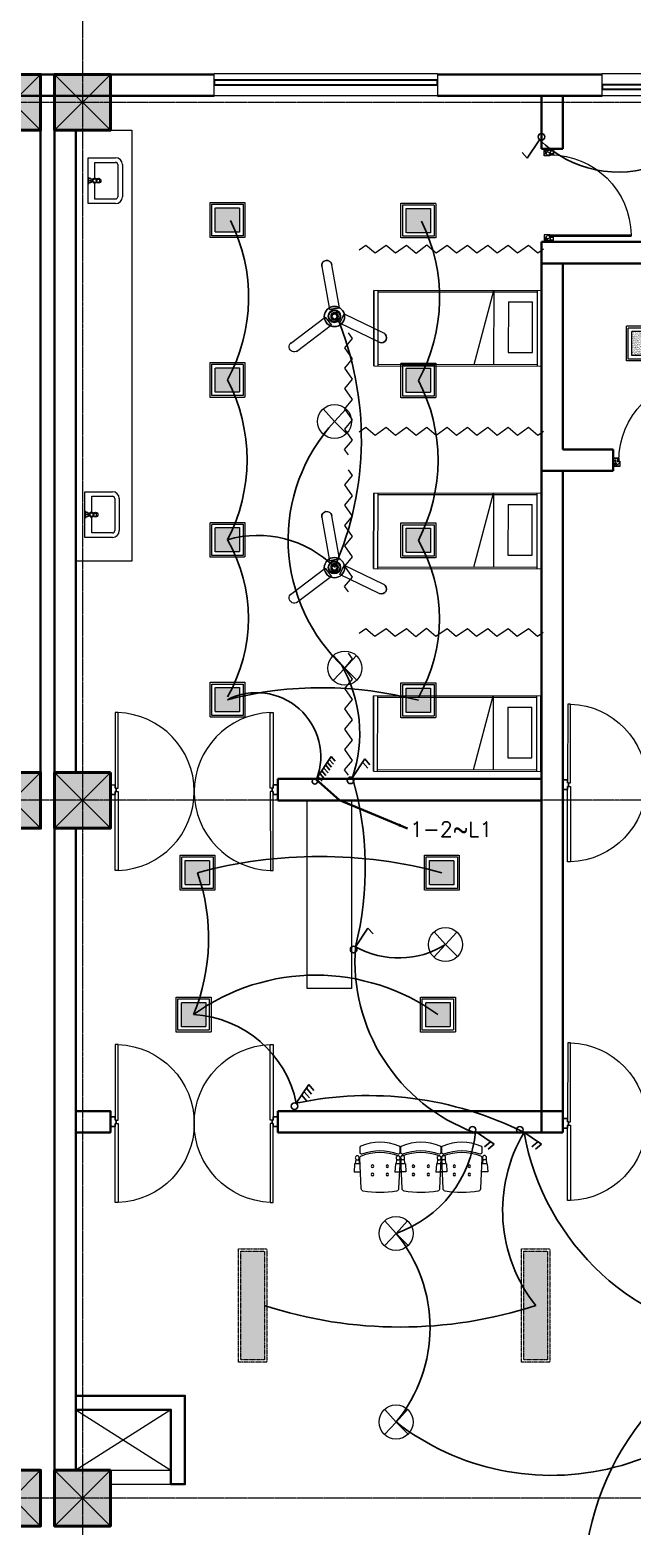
# Model space of a CAD drawing. Header units: millimetres. Extents: x 2399484 to 3337895, y 3598750 to 3969149.
# Drawn here: x 2529674 to 2536143, y 3892647 to 3908726 of the extents above; entities that cross this region are included whole.
import ezdxf

# ---------------------------------------------------------------- set-up
doc = ezdxf.new("R2010")
doc.units = ezdxf.units.MM
doc.header["$MEASUREMENT"] = 0
doc.linetypes.add('CENTER', pattern=[2, 1.25, -0.25, 0.25, -0.25])
doc.linetypes.add('DASHED', pattern=[0.75, 0.5, -0.25])
for name, color, linetype, lineweight in [('0newfurnture', 30, 'Continuous', 15), ('48fan', 4, 'Continuous', 13), ('centreline', 52, 'CENTER', 5), ('Column-0.5', 14, 'Continuous', 50), ('conduit Light & fan City', 30, 'Continuous', 5), ('door', 41, 'Continuous', 5), ('Door Opening-0.09', 253, 'Continuous', 9), ('Furniture Hospital-0.09', 44, 'Continuous', 9), ('Hatch', 9, 'Continuous', 9), ('hidden lines', 205, 'DASHED', 5), ('Sill Level', 140, 'Continuous', 20), ('Switches', 173, 'Continuous', 15), ('WALL 0.2', 7, 'Continuous', 20), ('wall 0.4', 7, 'Continuous', 40), ('WINDOW', 152, 'Continuous', 30), ('Windows Plan', 152, 'Continuous', 35)]:
    doc.layers.add(name, color=color, linetype=linetype, lineweight=lineweight)
for name, color, linetype in [('1 x 4 recessed', 80, 'CENTER'), ('2 x 11 recessed', 60, 'CENTER'), ('ceilling fan', 3, 'Continuous'), ('emergencylight', 1, 'Continuous'), ('wire powered ups', 3, 'Continuous'), ('Wires', 1, 'Continuous')]:
    doc.layers.add(name, color=color, linetype=linetype)
doc.styles.add('romans', font='romans.shx')
doc.styles.get("Standard").update_dxf_attribs({"font": 'arial.ttf'})
doc.linetypes.add('ZIGZAG', pattern='A,0.0001,-0.2,[131,ltypeshp.shx,S=0.2,R=0,X=-0.2,Y=0],-0.4,[131,ltypeshp.shx,S=0.2,R=180,X=0.2,Y=0],-0.2', length=0.8001)
doc.dimstyles.get("Standard").update_dxf_attribs({"dimtxt": 500, "dimasz": 100, "dimexe": 100, "dimexo": 200, "dimgap": 0.09, "dimtad": 0, "dimtoh": 1, "dimdec": 0, "dimzin": 0, "dimdsep": 46, "dimtxsty": 'Standard', "dimblk": 'DOT', "dimcen": 0, "dimclrd": 256, "dimclre": 256, "dimclrt": 256, "dimadec": 0, "dimazin": 0, "dimtfac": 1, "dimtdec": 0, "dimtofl": 0, "dimtmove": 0, "dimatfit": 3, "dimfxl": 1, "dimtolj": 1, "dimtzin": 0, "dimlwd": -1, "dimlwe": -1, "dimarcsym": 1})

# ---------------------------------------------------------------- blocks, each defined once
blk = doc.blocks.new('2ft column')
at = {"layer": 'Hatch', "ltscale": 5}
h = blk.add_hatch(color=256, dxfattribs=at)
h.dxf.hatch_style = 1
h.paths.add_polyline_path([(2207385, 4176559), (2207985, 4176559), (2207985, 4175959), (2207385, 4175959)])
at = {"layer": 'Column-0.5', "ltscale": 5}
blk.add_lwpolyline([(2207385, 4176559), (2207985, 4176559), (2207985, 4175959), (2207385, 4175959)], close=True, dxfattribs=at)
at = {"layer": 'Defpoints', "ltscale": 5}
for points in [[(2207985, 4176559), (2207385, 4175959)], [(2207985, 4175959), (2207385, 4176559)]]:
    blk.add_lwpolyline(points, dxfattribs=at)
blk = doc.blocks.new('main grid')
at = {"layer": 'centreline', "ltscale": 5}
for p, q in [((2542161, 4018930), (2542161, 3976624)), ((2559988, 4011172), (2515645, 4011172)), ((2559988, 4003672), (2515645, 4003672)), ((2559388, 3996172), (2515045, 3996172)), ((2559988, 3996172), (2515645, 3996172))]:
    blk.add_line(p, q, dxfattribs=at)
at = {"layer": 'Hatch'}
for p in [(333726, -165087), (333726, -172587), (333726, -180087)]:
    blk.add_blockref('2ft column', p, dxfattribs=at)
at = {"layer": 'Hatch', "xscale": -1}
for p in [(4749846, -165087), (4749846, -172587), (4749846, -180087)]:
    blk.add_blockref('2ft column', p, dxfattribs=at)
blk = doc.blocks.new('MAIN DOOR')
at = {"layer": 'door', "ltscale": 1000}
for points in [[(2313.47, 188.53), (2347.4, 188.53), (2347.4, 187.28), (2313.47, 187.28)], [(2381.32, 188.53), (2348.88, 188.53), (2348.88, 187.28), (2381.32, 187.28)]]:
    blk.add_lwpolyline(points, close=True, dxfattribs=at)
for points in [[(2346.08, 190.6), (2346.08, 188.53)], [(2348.88, 188.12), (2347.4, 188.12), (2347.4, 188.53), (2346.08, 188.53), (2346.08, 190.6), (2350.2, 190.6)], [(2347.4, 188.12), (2348.88, 188.12), (2348.88, 188.53), (2350.2, 188.53), (2350.2, 190.6), (2346.08, 190.6)], [(2350.2, 190.6), (2350.2, 188.53)], [(2313.41, 120.66), (2347.33, 120.66), (2347.33, 121.91), (2313.41, 121.91), (2313.41, 120.66)], [(2348.82, 121.07), (2347.33, 121.07), (2347.33, 120.66), (2346.01, 120.66), (2346.01, 118.6), (2350.14, 118.6)], [(2347.33, 121.07), (2348.82, 121.07), (2348.82, 120.66), (2350.14, 120.66), (2350.14, 118.6), (2346.01, 118.6)], [(2346.01, 118.6), (2346.01, 120.66)], [(2381.26, 120.66), (2348.82, 120.66), (2348.82, 121.91), (2381.26, 121.91), (2381.26, 120.66)], [(2350.14, 118.6), (2350.14, 120.66)]]:
    blk.add_lwpolyline(points, dxfattribs=at)
at = {"layer": 'Door Opening-0.09', "ltscale": 1000}
for centre, radius, start, end in [((2347.4, 188.53), 33.94, 182.11678, 357.88255), ((2347.33, 120.66), 33.95, 2.11669, 177.88264)]:
    blk.add_arc(centre, radius, start, end, dxfattribs=at)
at = {"layer": 'WINDOW', "ltscale": 5}
blk.add_line((2350.14, 190.6), (2350.14, 190.6), dxfattribs=at)
blk = doc.blocks.new('BED')
at = {"layer": 'Furniture Hospital-0.09'}
for p, q in [((-2.12, 0.475), (-2.12, -0.475)), ((-2.12, -0.475), (-2.12, 0.475)), ((-0.008, 0.475), (-2.12, 0.475)), ((-2.07, 0.475), (-2.07, -0.475)), ((-0.058, 0.455), (-2.07, 0.455)), ((-0.855, -0.455), (-0.61, 0.475)), ((-0.61, 0.475), (-0.61, -0.455)), ((-0.058, -0.475), (-0.058, 0.475)), ((-0.008, -0.475), (-0.008, 0.475)), ((-0.425, 0.336), (-0.426, -0.303)), ((-0.425, 0.336), (-0.121, 0.336)), ((-0.121, -0.303), (-0.121, 0.336)), ((-0.426, -0.303), (-0.121, -0.303)), ((-2.12, -0.475), (-0.008, -0.475)), ((-2.07, -0.455), (-0.058, -0.455))]:
    blk.add_line(p, q, dxfattribs=at)
blk = doc.blocks.new('d1')
at = {"layer": 'door'}
for p, q in [((2442.75, 10745.72), (2408.32, 10745.72)), ((2442.75, 10746.15), (2408.33, 10746.15)), ((2408.33, 10746.15), (2408.33, 10745.72))]:
    blk.add_line(p, q, dxfattribs=at)
at = {"layer": 'door', "ltscale": 80}
for points in [[(2445, 10779.7), (2445, 10781.99), (2444.56, 10781.99), (2444.56, 10782.43), (2441.8, 10782.43), (2441.8, 10781.99), (2441.36, 10781.99), (2441.36, 10780.14), (2442.75, 10780.14), (2442.75, 10779.7)], [(2445, 10746.15), (2445, 10743.87), (2444.56, 10743.87), (2444.56, 10743.43), (2441.8, 10743.43), (2441.8, 10743.87), (2441.36, 10743.87), (2441.36, 10745.72), (2442.75, 10745.72), (2442.75, 10746.15)]]:
    blk.add_lwpolyline(points, close=True, dxfattribs=at)
at = {"layer": 'Door Opening-0.09', "ltscale": 80}
blk.add_arc((2442.75, 10745.72), 34.42, 90, 179.27403, dxfattribs=at)
at = {"layer": 'hidden lines'}
for centre, radius, start, end in [((2441.64, 10791.37), 9.82, 268.39858, 287.31577), ((2441.38, 10784.76), 4.22, 269.78991, 318.96751), ((2444.33, 10781.34), 2.81, 166.46517, 205.18019), ((2445.01, 10781.68), 2.48, 162.46714, 233.24176), ((2441.57, 10782.05), 3, 308.46813, 358.9527), ((2445.46, 10782.07), 1.81, 168.64751, 255.23191), ((2441.64, 10734.49), 9.82, 72.68423, 91.60142), ((2441.38, 10741.1), 4.22, 41.03249, 90.21009), ((2444.33, 10744.52), 2.81, 154.81981, 193.53483), ((2445.01, 10744.18), 2.48, 126.75824, 197.53286), ((2441.57, 10743.81), 3, 1.0473, 51.53187), ((2445.46, 10743.79), 1.81, 104.76809, 191.35249)]:
    blk.add_arc(centre, radius, start, end, dxfattribs=at)
blk = doc.blocks.new("door 3'3")
at = {"layer": 'door'}
for p, q in [((82769.36, -31237.4), (82769.36, -31203.37)), ((82769.84, -31203.37), (82769.36, -31203.37)), ((82769.84, -31237.4), (82769.84, -31203.37))]:
    blk.add_line(p, q, dxfattribs=at)
at = {"layer": 'door', "ltscale": 80}
for points in [[(82769.84, -31239.84), (82767.36, -31239.84), (82767.36, -31239.37), (82766.88, -31239.37), (82766.88, -31236.38), (82767.36, -31236.38), (82767.36, -31235.91), (82769.36, -31235.91), (82769.36, -31237.4), (82769.84, -31237.4)], [(82802.93, -31239.84), (82805.41, -31239.84), (82805.41, -31239.37), (82805.88, -31239.37), (82805.88, -31236.38), (82805.41, -31236.38), (82805.41, -31235.91), (82803.4, -31235.91), (82803.4, -31237.4), (82802.93, -31237.4)]]:
    blk.add_lwpolyline(points, close=True, dxfattribs=at)
blk.add_arc((82769.36, -31237.4), 34.04, 0, 89.20471, dxfattribs=at)
at = {"layer": 'Hatch'}
for centre, radius, start, end in [((82767.7, -31239.85), 2.68, 36.75824, 107.53286), ((82767.27, -31240.34), 1.96, 14.76809, 101.35249), ((82768.07, -31239.12), 3.04, 64.81981, 103.53483), ((82757.2, -31236.2), 10.64, 342.68423, 1.60142), ((82764.36, -31235.92), 4.57, 311.03249, 0.21009), ((82767.3, -31236.13), 3.25, 271.0473, 321.53187), ((82805.07, -31239.85), 2.68, 72.46714, 143.24176), ((82805.47, -31236.13), 3.25, 218.46813, 268.9527), ((82804.7, -31239.12), 3.04, 76.46517, 115.18019), ((82805.49, -31240.34), 1.96, 78.64751, 165.23191), ((82808.41, -31235.92), 4.57, 179.78991, 228.96751), ((82815.57, -31236.2), 10.64, 178.39858, 197.31577)]:
    blk.add_arc(centre, radius, start, end, dxfattribs=at)
blk = doc.blocks.new('TAP')
at = {"layer": 'Furniture Hospital-0.09', "linetype": 'Continuous'}
for p, q in [((0, 38), (0, -38)), ((5, 38), (0, 38)), ((5, 38), (5, -38)), ((30, 25), (5, 25)), ((30, 0), (5, 0)), ((30, 25), (30, -25)), ((56, 16), (30, 16)), ((51, 7), (48, 8)), ((59, 19), (57, 22)), ((73, 24), (73, 27)), ((88, 20), (89, 22)), ((97, 15), (125, 12)), ((97, 8), (100, 9)), ((5, -38), (0, -38)), ((30, -25), (5, -25)), ((56, -16), (30, -16)), ((51, -8), (48, -9)), ((60, -20), (58, -22)), ((74, -24), (74, -27)), ((88, -19), (90, -22)), ((97, -7), (100, -8)), ((97, -15), (125, -12))]:
    blk.add_line(p, q, dxfattribs=at)
for radius in [21.2, 19.7]:
    blk.add_circle((74, 0), radius, dxfattribs=at)
for centre, radius, start, end in [((74, 0), 27.2, 163.0512, 199.0512), ((74, 0), 24.2, 127.0512, 163.0512), ((74, 0), 27.2, 91.0512, 127.0512), ((74, 0), 24.2, 55.0512, 91.0512), ((74, 0), 27.2, 19.0512, 55.0512), ((74, 0), 24.2, 343.0512, 19.0512), ((95, 0), 32.6, 337.45, 22.55), ((74, 0), 24.2, 199.0512, 235.0512), ((74, 0), 27.2, 235.0512, 271.0512), ((74, 0), 24.2, 271.0512, 307.0512), ((74, 0), 27.2, 307.0512, 343.0512)]:
    blk.add_arc(centre, radius, start, end, dxfattribs=at)
blk = doc.blocks.new('bazin')
at = {"layer": '0newfurnture', "ltscale": 5}
for p, q in [((2434577, 4011590), (2435069, 4011590)), ((2434577, 4011295), (2434577, 4011590)), ((2434626, 4011295), (2434626, 4011516)), ((2434626, 4011516), (2434799, 4011516)), ((2434847, 4011516), (2435020, 4011516)), ((2435020, 4011516), (2435020, 4011295)), ((2435069, 4011590), (2435069, 4011295)), ((2434996, 4011270), (2434651, 4011270)), ((2434996, 4011221), (2434651, 4011221))]:
    blk.add_line(p, q, dxfattribs=at)
blk.add_circle((2434823, 4011477), 25.6, dxfattribs=at)
for centre, radius, start, end in [((2434651, 4011295), 73.8, 180, 270), ((2434651, 4011295), 24.6, 180, 270), ((2434996, 4011295), 73.8, 270, 0), ((2434996, 4011295), 24.6, 270, 0)]:
    blk.add_arc(centre, radius, start, end, dxfattribs=at)
at = {"layer": '0newfurnture', "ltscale": 5, "xscale": 0.9842520018725999, "yscale": 0.9842520018725999, "zscale": 0.9842520018725999, "rotation": 270}
blk.add_blockref('TAP', (2434823, 4011590), dxfattribs=at)
blk = doc.blocks.new('BANCAS')
at = {"layer": 'Furniture Hospital-0.09'}
for p, q in [((-0.236, -0.247), (-0.314, -0.247)), ((-0.309, -0.347), (-0.314, -0.247)), ((-0.241, -0.347), (-0.309, -0.347)), ((-0.294, -0.405), (-0.3, -0.347)), ((-0.256, -0.405), (-0.25, -0.347)), ((0.314, -0.25), (0.236, -0.25)), ((0.309, -0.35), (0.241, -0.35)), ((0.256, -0.409), (0.25, -0.35)), ((0.294, -0.409), (0.3, -0.35)), ((0.309, -0.35), (0.314, -0.25))]:
    blk.add_line(p, q, dxfattribs=at)
blk.add_lwpolyline([(0.227, -0.048, 0.346546), (0.203, -0.019, 0.095695), (-0.203, -0.019, 0.346546), (-0.227, -0.048), (-0.244, -0.417, 0.318973), (-0.225, -0.447, 0.193005), (0.225, -0.447, 0.318973), (0.244, -0.417)], format="xyb", close=True, dxfattribs=at)
blk.add_lwpolyline([(-0.245, -0.522), (-0.245, -0.489, -0.522832), (-0.218, -0.471, 0.18), (0.218, -0.471, -0.522832), (0.245, -0.489), (0.245, -0.547, -0.306573), (0.232, -0.565, -0.192782), (-0.232, -0.565, -0.306573), (-0.245, -0.547), (-0.245, -0.504)], format="xyb", dxfattribs=at)
for centre, radius in [((-0.09, -0.22), 0.015), ((-0.09, -0.32), 0.015), ((0.09, -0.22), 0.015), ((0.09, -0.32), 0.015), ((-0.275, -0.422), 0.025), ((0.275, -0.425), 0.025)]:
    blk.add_circle(centre, radius, dxfattribs=at)
blk = doc.blocks.new('A$C72AE6952')
at = {"ltscale": 20, "xscale": 800, "yscale": 800, "zscale": 800, "row_count": 1, "column_count": 3, "row_spacing": 0, "column_spacing": 440.0000000000001}
blk.add_blockref('BANCAS', (-440, 0), dxfattribs=at)
blk = doc.blocks.new('w1')
at = {"layer": 'Sill Level'}
blk.add_lwpolyline([(2460641, 3827503), (2460641, 3825103), (2460401, 3825103), (2460401, 3827503)], close=True, dxfattribs=at)
at = {"layer": 'Windows Plan'}
blk.add_lwpolyline([(2460521, 3825103), (2460521, 3827503), (2460473, 3827503), (2460473, 3825103)], close=True, dxfattribs=at)
blk = doc.blocks.new('v1')
at = {"layer": 'Sill Level'}
blk.add_lwpolyline([(2446591, 3818940), (2447591, 3818940), (2447591, 3818700), (2446591, 3818700)], close=True, dxfattribs=at)
at = {"layer": 'Windows Plan'}
blk.add_lwpolyline([(2447591, 3818820), (2446591, 3818820), (2446591, 3818772), (2447591, 3818772)], close=True, dxfattribs=at)
blk = doc.blocks.new('4 ft recessed panel')
at = {"layer": '1 x 4 recessed', "lineweight": 0}
h = blk.add_hatch(dxfattribs=at)
h.set_pattern_fill('AR-SAND', color=256, scale=6.25)
h.set_pattern_definition([(37.5, (-418269.719, 97562.351), (-0.39370849, 12.04264856), [0, -9.5, 0, -10.625, 0, -10.15625]), (7.5, (-418269.719, 97562.351), (11.0611044, 17.6384129), [0, -5.125, 0, -8.5625, 0, -3.28125]), (327.5, (-418277.406, 97562.351), (19.46338664, 0.03536908), [0, -3.125, 0, -11.25, 0, -14.6875]), (317.5, (-418277.406, 97562.351), (18.7882913, 5.4854723), [0, -1.5625, 0, -7.375, 0, -8.4375])])
h.paths.add_polyline_path([(-575, 125), (575, 125), (575, -125), (-575, -125)])
for points in [[(-600, 150), (600, 150), (600, -150), (-600, -150)], [(-575, 125), (575, 125), (575, -125), (-575, -125)]]:
    blk.add_lwpolyline(points, close=True, dxfattribs=at)
blk = doc.blocks.new('1by1 15w')
at = {"layer": '2 x 11 recessed', "lineweight": 0, "true_color": 0xffffff}
h = blk.add_hatch(dxfattribs=at)
h.set_pattern_fill('DOTS', scale=7.6)
h.set_pattern_definition([(0, (-24150.00014, -28906.40267), (0.2375, 0.475), [0, -0.475])])
h.paths.add_polyline_path([(111699, 133932), (111912, 133932), (111912, 133720), (111699, 133720)])
at = {"layer": '2 x 11 recessed', "lineweight": 0}
for points in [[(111654, 133978), (111958, 133978), (111958, 133674), (111654, 133674)], [(111669, 133963), (111942, 133963), (111942, 133689), (111669, 133689)], [(111699, 133932), (111912, 133932), (111912, 133720), (111699, 133720)]]:
    blk.add_lwpolyline(points, close=True, dxfattribs=at)
blk = doc.blocks.new('1by1 6w')
at = {"layer": '2 x 11 recessed', "lineweight": 0}
h = blk.add_hatch(dxfattribs=at)
h.set_pattern_fill('AR-SAND', color=256, scale=7.6)
h.set_pattern_definition([(37.5, (-507751.777, 116886.896), (-0.47874952, 14.64386064), [0, -11.552, 0, -12.92, 0, -12.35]), (7.5, (-507751.777, 116886.896), (13.45030296, 21.4483101), [0, -6.232, 0, -10.412, 0, -3.99]), (327.5, (-507761.125, 116886.896), (23.66747815, 0.0430088), [0, -3.8, 0, -13.68, 0, -17.86]), (317.5, (-507761.125, 116886.896), (22.8465622, 6.6703343), [0, -1.9, 0, -8.968, 0, -10.26])])
h.paths.add_polyline_path([(-106, 106), (106, 106), (106, -106), (-106, -106)])
for points in [[(-152, 152), (152, 152), (152, -152), (-152, -152)], [(-137, 137), (137, 137), (137, -137), (-137, -137)], [(-106, 106), (106, 106), (106, -106), (-106, -106)]]:
    blk.add_lwpolyline(points, close=True, dxfattribs=at)
blk = doc.blocks.new('8 gang')
at = {"layer": 'Switches', "lineweight": 30}
for p, q in [((1.74, 2.08), (7.96, 11.68)), ((4.95, 6.67), (6.71, 4.66)), ((5.7, 7.92), (7.46, 5.92)), ((6.46, 9.17), (8.21, 7.17)), ((7.21, 10.43), (8.97, 8.42)), ((7.96, 11.68), (9.72, 9.67)), ((2.44, 3.16), (4.2, 1.16)), ((3.32, 4.29), (5.08, 2.28)), ((4.07, 5.54), (5.83, 3.54))]:
    blk.add_line(p, q, dxfattribs=at)
blk.add_circle((1.13, 1.13), 1.13, dxfattribs=at)
blk = doc.blocks.new('4 WAY')
at = {"layer": 'Switches', "lineweight": 30}
for p, q in [((1.76, 2.13), (6.02, 8.52)), ((4.51, 6.01), (6.27, 4.01)), ((5.27, 7.27), (7.02, 5.26)), ((6.02, 8.52), (7.78, 6.51)), ((3.64, 4.89), (5.39, 2.88))]:
    blk.add_line(p, q, dxfattribs=at)
blk.add_circle((1.13, 1.13), 1.13, dxfattribs=at)
blk = doc.blocks.new('2 WAY')
at = {"layer": 'Switches', "lineweight": 30}
for p, q in [((1.76, 2.13), (6.02, 8.52)), ((5.27, 7.27), (7.02, 5.26)), ((6.02, 8.52), (7.78, 6.51))]:
    blk.add_line(p, q, dxfattribs=at)
blk.add_circle((1.13, 1.13), 1.13, dxfattribs=at)
blk = doc.blocks.new('1 WAY')
at = {"layer": 'Switches', "lineweight": 30}
for p, q in [((1.76, 2.13), (6.02, 8.52)), ((6.02, 8.52), (7.78, 6.51))]:
    blk.add_line(p, q, dxfattribs=at)
blk.add_circle((1.13, 1.13), 1.13, dxfattribs=at)
blk = doc.blocks.new('48 inch fan')
at = {"color": 3, "extrusion": (-0.984895, -0.173153, 0)}
for p, q in [((-33.3, 131.7, -78.1), (-33.3, 131.7, -76)), ((-33.3, 131.7, -78.1), (-13.3, 18.3, -78.1)), ((-13.3, 18.3, -78.1), (-13.3, 18.3, -76))]:
    blk.add_line(p, q, dxfattribs=at)
at = {"color": 3}
for p, q in [((-33.3, 131.7, -78.1), (-33.3, 131.7, -76)), ((-6.6, 136.4, -78.1), (-6.6, 136.4, -76)), ((13.4, 23, -76), (-13.3, 18.3, -76)), ((14, -17.8, -76), (25.8, 6.6, -76)), ((-116.3, -70.9, -76), (-24.4, -1.4, -76)), ((-8.1, -23.1, -76), (-100, -92.5, -76)), ((-24.4, -1.4, -76), (-8.1, -23.1, -76)), ((117.6, -68, -76), (14, -17.8, -76)), ((129.5, -43.6, -78.1), (129.5, -43.6, -76))]:
    blk.add_line(p, q, dxfattribs=at)
at = {"color": 3, "extrusion": (0.984895, 0.173153, 0)}
for p, q in [((-6.6, 136.4, -78.1), (-6.6, 136.4, -76)), ((13.4, 23, -78.1), (13.4, 23, -76))]:
    blk.add_line(p, q, dxfattribs=at)
at = {"color": 3, "extrusion": (0, 0, -1)}
for p, q in [((13.4, 23, -78.1), (-6.6, 136.4, -78.1)), ((-13.3, 18.3, -78.1), (13.4, 23, -78.1)), ((14, -17.8, -78.1), (25.8, 6.6, -78.1)), ((-116.3, -70.9, -78.1), (-24.4, -1.4, -78.1)), ((-8.1, -23.1, -78.1), (-100, -92.5, -78.1)), ((-24.4, -1.4, -78.1), (-8.1, -23.1, -78.1)), ((117.6, -68, -78.1), (14, -17.8, -78.1))]:
    blk.add_line(p, q, dxfattribs=at)
at = {"color": 3, "extrusion": (0.173153, -0.984895, 0)}
for p, q in [((13.4, 23, -76), (-13.3, 18.3, -76)), ((-13.3, 18.3, -78.1), (13.4, 23, -78.1)), ((-13.3, 18.3, -78.1), (-13.3, 18.3, -76)), ((13.4, 23, -78.1), (13.4, 23, -76))]:
    blk.add_line(p, q, dxfattribs=at)
at = {"color": 3, "extrusion": (-0.900152, 0.435576, 0)}
for p, q in [((14, -17.8, -76), (25.8, 6.6, -76)), ((14, -17.8, -78.1), (25.8, 6.6, -78.1)), ((25.8, 6.6, -78.1), (25.8, 6.6, -76)), ((14, -17.8, -78.1), (14, -17.8, -76))]:
    blk.add_line(p, q, dxfattribs=at)
at = {"color": 3, "extrusion": (0.435576, 0.900152, 0)}
for p, q in [((25.8, 6.6, -78.1), (25.8, 6.6, -76)), ((25.8, 6.6, -78.1), (129.5, -43.6, -78.1)), ((129.5, -43.6, -78.1), (129.5, -43.6, -76))]:
    blk.add_line(p, q, dxfattribs=at)
at = {"color": 3, "extrusion": (-0.602909, 0.79781, 0)}
for p, q in [((-116.3, -70.9, -76), (-24.4, -1.4, -76)), ((-116.3, -70.9, -78.1), (-24.4, -1.4, -78.1)), ((-24.4, -1.4, -78.1), (-24.4, -1.4, -76))]:
    blk.add_line(p, q, dxfattribs=at)
at = {"color": 3, "extrusion": (0.602909, -0.79781, 0)}
for p, q in [((-8.1, -23.1, -76), (-100, -92.5, -76)), ((-8.1, -23.1, -78.1), (-100, -92.5, -78.1)), ((-8.1, -23.1, -78.1), (-8.1, -23.1, -76)), ((-97.8, -90.4, -2.4), (-97.8, -90.4, -0.4))]:
    blk.add_line(p, q, dxfattribs=at)
at = {"color": 3, "extrusion": (0.79781, 0.602909, 0)}
for p, q in [((-24.4, -1.4, -76), (-8.1, -23.1, -76)), ((-24.4, -1.4, -78.1), (-24.4, -1.4, -76)), ((-24.4, -1.4, -78.1), (-8.1, -23.1, -78.1)), ((-8.1, -23.1, -78.1), (-8.1, -23.1, -76))]:
    blk.add_line(p, q, dxfattribs=at)
at = {"color": 3, "extrusion": (-0.435576, -0.900152, 0)}
for p, q in [((117.6, -68, -76), (14, -17.8, -76)), ((14, -17.8, -78.1), (14, -17.8, -76)), ((117.6, -68, -78.1), (14, -17.8, -78.1))]:
    blk.add_line(p, q, dxfattribs=at)
at = {"color": 3}
for centre, radius in [((0, 0, -71.1), 26.7), ((0, 0, -81.3), 26.7), ((0, 0), 6.78)]:
    blk.add_circle(centre, radius, dxfattribs=at)
at = {"color": 3, "extrusion": (0, 0, -1)}
for centre, radius in [((0, 0, 81.3), 26.7), ((0, 0, 71.1), 26.7), ((0, 0, 81.3), 6.78), ((0, 0, 81.3), 6.78)]:
    blk.add_circle(centre, radius, dxfattribs=at)
at = {"color": 3, "extrusion": (-0.024462, -1e-16, 0.999701)}
for centre, radius in [((-0.6, 0.2, 16), 16.3), ((-0.9, 0.2, 16), 14.5), ((-0.9, 0.2, 16), 14.5), ((-0.6, 0.2, -5.6), 8.13)]:
    blk.add_circle(centre, radius, dxfattribs=at)
at = {"color": 3, "extrusion": (0.024462, 1e-16, -0.999701)}
for centre, radius in [((0.6, 0.2, -16), 16.3), ((0.4, 0.2, 0.2), 10.2), ((0.8, 0.2, 0.2), 9.08), ((0.9, 0.2, 5.6), 7.26)]:
    blk.add_circle(centre, radius, dxfattribs=at)
at = {"color": 3, "extrusion": (0.024462, 0, -0.999701)}
blk.add_circle((0.8, 0.2, 0.2), 6.78, dxfattribs=at)
at = {"color": 3, "extrusion": (0, 0, -1)}
for centre, start, end in [((19.9, 134.1, 78.1), 350.0288, 170.0288), ((19.9, 134.1, 76), 350.0288, 170.0288), ((105.9, -79.6, 2.4), 232.9215, 52.9215), ((-123.6, -55.8, 76), 115.822, 295.822), ((-123.6, -55.8, 78.1), 115.822, 295.822), ((-123.6, -55.8, 78.1), 115.822, 295.822)]:
    blk.add_arc(centre, 13.6, start, end, dxfattribs=at)
at = {"color": 3}
for centre, start, end in [((-19.9, 134.1, -76), 9.9712, 189.9712), ((-19.9, 134.1, -78.1), 9.9712, 189.9712), ((123.6, -55.8, -76), 244.178, 64.178)]:
    blk.add_arc(centre, 13.6, start, end, dxfattribs=at)
blk = doc.blocks.new('emergency')
at = {"layer": 'conduit Light & fan City'}
for p, q in [((0, 0), (-124, -135)), ((-122, 136), (0, 0)), ((124, 135), (0, 0)), ((0, 0), (129, -129))]:
    blk.add_line(p, q, dxfattribs=at)
blk.add_circle((0, 0), 183, dxfattribs=at)
blk = doc.blocks.new('_Dot')
at = {"color": 0, "linetype": 'ByBlock', "lineweight": -2}
blk.add_line((-0.5, 0), (-1, 0), dxfattribs=at)
at = {"color": 0, "linetype": 'ByBlock', "lineweight": -3, "const_width": 0.5}
blk.add_lwpolyline([(-0.25, 0, 1), (0.25, 0, 1)], format="xyb", close=True, dxfattribs=at)

msp = doc.modelspace()

# ---------------------------------------------------------------- linework, layer by layer
at = {"layer": '0newfurnture', "ltscale": 5}
msp.add_lwpolyline([(2530169.1, 3903017.1), (2530169.1, 3907647.1), (2530769.1, 3907647.1), (2530769.1, 3903017.1)], close=True, dxfattribs=at)
at = {"layer": 'Furniture Hospital-0.09'}
msp.add_lwpolyline([(2532651.5, 3900446.1), (2533128.8, 3900446.1), (2533128.8, 3898422.9), (2532651.5, 3898422.9)], close=True, dxfattribs=at)
at = {"layer": 'Hatch', "ltscale": 5}
for points in [[(2531189.1, 3893897.1), (2530169.1, 3893247.1)], [(2530169.1, 3893897.1), (2531189.1, 3893247.1)]]:
    msp.add_lwpolyline(points, dxfattribs=at)
at = {"layer": 'WALL 0.2', "ltscale": 5}
for points in [[(2530539.1, 3893247.1), (2531189.1, 3893247.1)], [(2530539.1, 3893097.1), (2531189.1, 3893097.1)]]:
    msp.add_lwpolyline(points, dxfattribs=at)
at = {"layer": 'wall 0.4', "ltscale": 5}
for p, q in [((2528888.8, 3908247.1), (2531654.2, 3908247.1)), ((2530539.1, 3908247.1), (2531654.2, 3908247.1)), ((2534054.2, 3908247.1), (2535821.1, 3908247.1)), ((2534054.2, 3908247.1), (2535399.1, 3908247.1)), ((2528888.8, 3908017.1), (2531654.2, 3908017.1)), ((2534054.2, 3908017.1), (2535821.1, 3908017.1)), ((2535169.6, 3907447.1), (2535169.1, 3908017.1)), ((2535399.1, 3908017.1), (2535399.1, 3907447)), ((2529789.1, 3907647.1), (2529789.1, 3900747.1)), ((2529939.1, 3907647.1), (2529939.1, 3900747.1)), ((2530169.1, 3907647.1), (2530169.1, 3900747.1)), ((2530169.1, 3907647.1), (2530169.1, 3902017.1)), ((2535399.1, 3906447.1), (2535169.1, 3906447.1)), ((2535169.1, 3906217.1), (2535169.1, 3906447.1)), ((2535169.1, 3903987.1), (2535169.1, 3906217.1)), ((2535169.1, 3906217.1), (2535399.1, 3906217.1)), ((2539963.1, 3906217.1), (2535169.1, 3906217.1)), ((2535399.1, 3906217.1), (2535399.1, 3904217.1)), ((2535399.1, 3904217.1), (2535941.9, 3904217.1)), ((2535169.1, 3903817.1), (2535169.1, 3903987.1)), ((2535169.1, 3903987.1), (2535399.1, 3903987.1)), ((2535941.9, 3903987.1), (2535169.1, 3903987.1)), ((2535399.1, 3903987.1), (2535399.1, 3896877.1)), ((2535169.1, 3896877.1), (2535169.1, 3903817.1)), ((2530169.1, 3901787.1), (2530169.1, 3900747.1)), ((2535169.1, 3900676.1), (2532339.1, 3900676.1)), ((2532339.1, 3900446.1), (2532339.1, 3900676.1)), ((2532339.1, 3900446.1), (2535169.1, 3900446.1)), ((2529939.1, 3893247.1), (2529939.1, 3900147.1)), ((2530169.1, 3893247.1), (2530169.1, 3900147.1)), ((2532339.1, 3897107.1), (2532339.1, 3896877.1))]:
    msp.add_line(p, q, dxfattribs=at)
for points in [[(2529939.1, 3907647.1), (2529939.1, 3900747.1)], [(2535169.1, 3907447), (2535399.1, 3907447)], [(2535399.1, 3906447.1), (2540193.1, 3906447.1), (2540193.1, 3906217.1)], [(2535941.9, 3903986.6), (2535941.9, 3904217.1)], [(2530169.1, 3896877.1), (2530539.2, 3896877.1), (2530539.2, 3897107.1), (2530169.1, 3897107.1)], [(2535399.1, 3897107.1), (2532339.1, 3897107.1)], [(2535399.1, 3896877.1), (2532339.1, 3896877.1)], [(2530169.1, 3893897.1), (2531189.1, 3893897.1), (2531189.1, 3893097.1), (2531339.1, 3893097.1), (2531339.1, 3894047.1), (2530169.1, 3894047.1)]]:
    msp.add_lwpolyline(points, dxfattribs=at)
at = {"layer": 'WINDOW', "linetype": 'ZIGZAG', "lineweight": 20, "ltscale": 0.5}
for points in [[(2533212.5, 3906363.5), (2533284.7, 3906413.6), (2533383.3, 3906330.6), (2533503.1, 3906413.6), (2533601.7, 3906330.6), (2533721.5, 3906413.6), (2533822.6, 3906328.4), (2533937.5, 3906415.6), (2534038.5, 3906330.6), (2534158.3, 3906413.6), (2534256.9, 3906330.6), (2534376.7, 3906413.6), (2534475.2, 3906330.6), (2534595.1, 3906413.6), (2534693.6, 3906330.6), (2534813.4, 3906413.6), (2534912, 3906330.6), (2535031.8, 3906413.6), (2535130.4, 3906330.6), (2535191.9, 3906373.2)], [(2533097.9, 3904159.5), (2533055.4, 3904215.3), (2533140.4, 3904316.3), (2533057.5, 3904436.1), (2533140.4, 3904534.7), (2533057.5, 3904654.5), (2533140.4, 3904753.1), (2533057.5, 3904872.9), (2533140.4, 3904971.5), (2533057.5, 3905091.3), (2533140.4, 3905189.9), (2533057.5, 3905309.7), (2533140.4, 3905408.3), (2533097.9, 3905469.8)], [(2533212.5, 3904404.9), (2533284.7, 3904455), (2533383.3, 3904372), (2533503.1, 3904455), (2533601.7, 3904372), (2533721.5, 3904455), (2533822.6, 3904369.9), (2533937.5, 3904457), (2534038.5, 3904372), (2534158.3, 3904455), (2534256.9, 3904372), (2534376.7, 3904455), (2534475.2, 3904372), (2534595.1, 3904455), (2534693.6, 3904372), (2534813.4, 3904455), (2534912, 3904372), (2535031.8, 3904455), (2535130.4, 3904372), (2535191.9, 3904414.6)], [(2533097.9, 3902687), (2533055.4, 3902742.8), (2533140.4, 3902843.8), (2533057.5, 3902963.6), (2533140.4, 3903062.2), (2533057.5, 3903182), (2533140.4, 3903280.6), (2533057.5, 3903400.4), (2533140.4, 3903499), (2533057.5, 3903618.8), (2533140.4, 3903717.4), (2533057.5, 3903837.2), (2533140.4, 3903935.8), (2533097.9, 3903997.3)], [(2533209.7, 3902243.9), (2533282, 3902294), (2533380.6, 3902211), (2533500.4, 3902294), (2533599, 3902211), (2533718.8, 3902294), (2533819.9, 3902208.9), (2533934.8, 3902296), (2534035.8, 3902211), (2534155.6, 3902294), (2534254.1, 3902211), (2534374, 3902294), (2534472.5, 3902211), (2534592.3, 3902294), (2534690.9, 3902211), (2534810.7, 3902294), (2534909.3, 3902211), (2535029.1, 3902294), (2535127.7, 3902211), (2535189.2, 3902253.6)], [(2533097.9, 3900717.3), (2533055.4, 3900773.2), (2533140.4, 3900874.2), (2533057.5, 3900994), (2533140.4, 3901092.6), (2533057.5, 3901212.4), (2533140.4, 3901311), (2533057.5, 3901430.8), (2533140.4, 3901529.3), (2533057.5, 3901649.1), (2533140.4, 3901747.7), (2533057.5, 3901867.5), (2533140.4, 3901966.1), (2533097.9, 3902027.6)]]:
    msp.add_lwpolyline(points, dxfattribs=at)
at = {"layer": 'wire powered ups', "ltscale": 5}
for centre, radius, start, end in [((2534317.2, 3903247.5), 1868.5, 137.1669, 227.61028), ((2531743.1, 3901166.7), 1474.2, 341.23595, 29.90835), ((2529790.6, 3899722.6), 3486, 345.90538, 16.15448), ((2535125.1, 3898716.9), 1959.7, 175.41141, 249.84306), ((2533636.1, 3899701.4), 949.1, 240.70378, 301.93691), ((2533186.7, 3896999.9), 1279.1, 289.22474, 354.9035), ((2532385, 3894778.9), 1588.1, 320.35544, 39.64456), ((2535276.6, 3895906.5), 2714.4, 232.06485, 336.92116)]:
    msp.add_arc(centre, radius, start, end, dxfattribs=at)
at = {"layer": 'Wires', "ltscale": 5}
for centre, radius, start, end in [((2535992.4, 3908390.9), 1193.2, 225.07824, 291.74633), ((2530183.7, 3905851.2), 1839.8, 331.19378, 26.67259), ((2532235.3, 3905845), 1839.8, 331.19378, 26.67259), ((2529800.5, 3904325.7, 290), 3434.4, 336.33241, 22.51277), ((2530153.4, 3904105.4), 1853.6, 332.38386, 27.61614), ((2532205, 3904099.2), 1853.6, 332.38386, 27.61614), ((2532122.9, 3902130.9), 1162.2, 44.8466, 106.34192), ((2530337.9, 3902402), 1684.7, 329.93121, 30.07137), ((2532389.6, 3902395.9), 1684.7, 329.93121, 30.07137), ((2532809.9, 3897608), 4048.8, 75.15115, 104.50455), ((2532109.8, 3900914.4), 688.9, 339.76013, 117.1101), ((2532786.3, 3894796.2), 5046.4, 74.92722, 105.07278), ((2529443.3, 3898961), 2150.7, 337.67205, 19.21844), ((2532745, 3896325), 2243, 54.19255, 125.80745), ((2531365.6, 3896951.5), 1194.4, 11.57116, 86.78112), ((2533313.8, 3893559), 3714.5, 63.29165, 102.09135), ((2536393.8, 3896038.1), 1641.2, 149.25514, 218.46302), ((2537649.6, 3897350.1), 2707.9, 190.05799, 264.79129), ((2533651, 3899496.2), 4710.2, 251.97203, 288.02797), ((2538514.4, 3891984.7), 2890.5, 112.59642, 190.14808)]:
    msp.add_arc(centre, radius, start, end, dxfattribs=at)

# ---------------------------------------------------------------- block references
at = {"layer": '0newfurnture', "rotation": 90}
for p in [(6541888.4, 1472282.4), (6541855.6, 1468693.5)]:
    msp.add_blockref('bazin', p, dxfattribs=at)
at = {"layer": '1 x 4 recessed', "xscale": 1.232584708463633, "yscale": 1.232584708463633, "zscale": 1.232584708463633}
for name, p in [('1by1 15w', (2393986, 3741731.3)), ('1by1 15w', (2396037.7, 3741725.2)), ('1by1 6w', (2536271.3, 3905356.7)), ('1by1 15w', (2393986, 3740012.8)), ('1by1 15w', (2396037.7, 3740006.7)), ('1by1 15w', (2393986, 3738294.4)), ('1by1 15w', (2396037.7, 3738288.2)), ('1by1 15w', (2393986, 3736575.9)), ('1by1 15w', (2396037.7, 3736569.7)), ('1by1 15w', (2393664.2, 3734717.2)), ('1by1 15w', (2396288.8, 3734717.2)), ('1by1 15w', (2393622.8, 3733192.2)), ('1by1 15w', (2396247.4, 3733192.2))]:
    msp.add_blockref(name, p, dxfattribs=at)
at = {"layer": '1 x 4 recessed', "xscale": 1.015649799774034, "yscale": 1.015649799774034, "zscale": 1.015649799774034, "rotation": 270}
for p in [(2532066.3, 3895017.2), (2535108.7, 3895017.2)]:
    msp.add_blockref('4 ft recessed panel', p, dxfattribs=at)
at = {"layer": '48fan'}
for p, xscale, yscale, zscale, rotation in [((2532946, 3905646, 290.3), 4.079775000000029, 4.079775000000029, 4.079775000000029, 0.08050573568567773), ((2532946, 3902947.1, 290.3), 4.079775000000027, 4.079775000000027, 4.079775000000027, 0.08050573568567777)]:
    msp.add_blockref('48 inch fan', p, dxfattribs=dict(at, xscale=xscale, yscale=yscale, zscale=zscale, rotation=rotation))
at = {"layer": 'ceilling fan', "lineweight": -3, "xscale": 31.30765159497629, "yscale": 31.30765159497629, "zscale": 31.30765159497629}
for name, p, rotation in [('1 WAY', (2535204.8, 3907612.7), 180), ('2 WAY', (2534394, 3896941.2), 270), ('2 WAY', (2534902.9, 3896941.2), 270)]:
    msp.add_blockref(name, p, dxfattribs=dict(at, rotation=rotation))
for name, p in [('2 WAY', (2533084, 3900625.8)), ('1 WAY', (2533116.7, 3898807)), ('4 WAY', (2532480.8, 3897124.4))]:
    msp.add_blockref(name, p, dxfattribs=at)
at = {"layer": 'Door Opening-0.09'}
for name, p, xscale, yscale, zscale, rotation in [("door 3'3", (3335131, 1783808.3), -25.64102901525867, 25.64102901525867, 25.64102901525867, 269.970605998087), ('d1', (2812377.9, 3966888.2), -25.64102998076803, 25.64102998076803, 25.64102998076803, 90.03333511425912), ('MAIN DOOR', (2535355, 3841860.4), 24.99999476308163, 24.99999476308163, 24.99999476308163, 90.04973591480129), ('MAIN DOOR', (2540214.3, 3959313.9), -24.99999476308163, 24.99999476308163, 24.99999476308163, 89.95085157849962), ('MAIN DOOR', (2527523.3, 3838292.8), -24.99999476308163, 24.99999476308163, 24.99999476308163, 269.9502640851987), ('MAIN DOOR', (2540214.3, 3955673.8), -24.99999476308163, 24.99999476308163, 24.99999476308163, 89.95085157849962)]:
    msp.add_blockref(name, p, dxfattribs=dict(at, xscale=xscale, yscale=yscale, zscale=zscale, rotation=rotation))
at = {"layer": 'emergencylight'}
for p in [(2532946.9, 3904517.9), (2533057.5, 3901867.5), (2534138.2, 3898895.9), (2533607.9, 3895792.1), (2533607.9, 3893765.6)]:
    msp.add_blockref('emergency', p, dxfattribs=at)
at = {"layer": 'Furniture Hospital-0.09'}
for name, p, xscale, yscale, zscale, rotation in [('BED', (2535175.7, 3905518.5), 851.8518518849082, 851.8518518849082, 851.8518518849082, 359.928029514683), ('BED', (2535173, 3903340.5), 851.8518518849082, 851.8518518849082, 851.8518518849082, 359.928029514683), ('BED', (2535170.2, 3901162.5), 851.8518518849082, 851.8518518849082, 851.8518518849082, 359.928029514683), ('A$C72AE6952', (2533921.7, 3896230.9), -1.107692350907673, 1.107692350907673, 1.107692306891935, 180)]:
    msp.add_blockref(name, p, dxfattribs=dict(at, xscale=xscale, yscale=yscale, zscale=zscale, rotation=rotation))
at = {"layer": 'wall 0.4'}
for name, p in [('main grid', (-11921.7, -103224.7)), ('v1', (89229.7, 89316.9))]:
    msp.add_blockref(name, p, dxfattribs=at)
at = {"layer": 'wall 0.4', "rotation": 270}
msp.add_blockref('w1', (-1293448.7, 6368658.2), dxfattribs=at)
at = {"layer": 'Wires', "ltscale": 5, "xscale": 25.4, "yscale": 25.4, "zscale": 25.4}
msp.add_blockref('8 gang', (2532706.8, 3900621.9), dxfattribs=at)

# ---------------------------------------------------------------- texts
at = {"layer": 'wall 0.4', "color": 5, "ltscale": 5, "style": 'romans'}
msp.add_text('1-2~L1', height=162.3, dxfattribs=at).set_placement((2533757.5, 3900054.6))

# ---------------------------------------------------------------- leaders
at = {"layer": 'wall 0.4', "ltscale": 5}
msp.add_leader([(2533730.7, 3900144), (2532999.2, 3900447.1), (2532747.1, 3900674.6)], dimstyle='Standard', override={"dimfxl": 500, "dimfxlon": 1}, dxfattribs=at)

doc.saveas('drawing.dxf')
